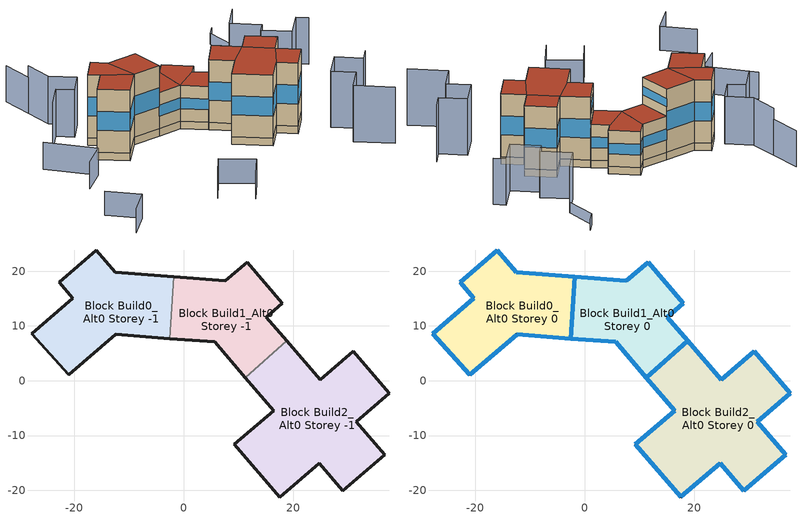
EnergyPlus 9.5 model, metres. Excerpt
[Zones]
Block Build0_Alt0 Storey -1
 floor ground (Project Basement Floor): -1.8,18.96 -2.59,7.71 -12.41,8.45 -21.02,1.08 -27.78,8.62 -20.27,15.09 -22.76,18.01 -16.01,23.87 -12.52,19.79 z-2.5
 wall ground (Project Basement Wall): -1.8,18.96 -12.52,19.79 -16.01,23.87 -22.76,18.01 -20.27,15.09 -27.78,8.62 -21.02,1.08 -12.41,8.45 -2.59,7.71 z-2.5:0
 wall to Block Build1_Alt0 Storey -1 (Project Partition): -2.59,7.71 -1.8,18.96 z-2.5:0
Block Build1_Alt0 Storey -1
 floor ground (Project Basement Floor): 11.59,21.67 17.97,14.14 15.04,11.62 18.76,7.29 11.23,0.56 5.62,7.09 -2.59,7.71 -1.8,18.96 7.58,18.23 z-2.5
 wall ground (Project Basement Wall): -2.59,7.71 5.62,7.09 11.23,0.56 / 18.76,7.29 15.04,11.62 17.97,14.14 11.59,21.67 7.58,18.23 -1.8,18.96 z-2.5:0
 wall to Block Build2_Alt0 Storey -1 (Project Partition): 11.23,0.56 18.76,7.29 z-2.5:0
Block Build2_Alt0 Storey -1
 floor ground (Project Basement Floor): 30.95,5.39 37.52,-2.27 31.47,-7.47 36.67,-13.49 29.03,-20.08 24.69,-15.01 17.53,-21.21 9.23,-11.59 16.4,-5.46 11.23,0.56 18.76,7.29 24.89,0.16 z-2.5
 wall ground (Project Basement Wall): 11.23,0.56 16.4,-5.46 9.23,-11.59 17.53,-21.21 24.69,-15.01 29.03,-20.08 36.67,-13.49 31.47,-7.47 37.52,-2.27 30.95,5.39 24.89,0.16 18.76,7.29 z-2.5:0
Block Build0_Alt0 Storey 0
 floor to Block Build0_Alt0 Storey -1 (Project Heated1rstFloor): -1.8,18.96 -2.59,7.71 -12.41,8.45 -21.02,1.08 -27.78,8.62 -20.27,15.09 -22.76,18.01 -16.01,23.87 -12.52,19.79 z0
 wall outside (Project Wall): -1.8,18.96 -12.52,19.79 -16.01,23.87 -22.76,18.01 -20.27,15.09 -27.78,8.62 -21.02,1.08 -12.41,8.45 -2.59,7.71 z0:21; -2.59,7.71 -1.8,18.96 z12:21
 wall to Block Build1_Alt0 Storey 0 (Project Partition): -2.59,7.71 -1.8,18.96 z0:12
 window (Project External Window): -1.81,18.96 -12.51,19.79 / -12.52,19.79 -16.01,23.87 / -16.01,23.87 -22.76,18.01 / -22.76,18 -20.27,15.1 / -20.27,15.09 -27.77,8.63 / -27.77,8.62 -21.02,1.08 / -21.01,1.08 -12.42,8.44 / -12.41,8.45 -2.6,7.71 z7.35:13.65; -2.59,7.71 -1.8,18.95 z15.15:17.85
 roof outside (Project Flat Roof): -12.41,8.45 -12.52,19.79 -16.01,23.87 -22.76,18.01 -20.27,15.09 z21; -12.41,8.45 -20.27,15.09 -27.78,8.62 -21.02,1.08 z21; -2.59,7.71 -1.8,18.96 -12.52,19.79 -12.41,8.45 z21
Block Build1_Alt0 Storey 0
 floor to Block Build1_Alt0 Storey -1 (Project Heated1rstFloor): 11.59,21.67 17.97,14.14 15.04,11.62 18.76,7.29 11.23,0.56 5.62,7.09 -2.59,7.71 -1.8,18.96 7.58,18.23 z0
 wall outside (Project Wall): -2.59,7.71 5.62,7.09 11.23,0.56 / 18.76,7.29 15.04,11.62 17.97,14.14 11.59,21.67 7.58,18.23 -1.8,18.96 z0:12
 wall to Block Build2_Alt0 Storey 0 (Project Partition): 11.23,0.56 18.76,7.29 z0:12
 window (Project External Window): -2.59,7.71 5.61,7.09 / 5.62,7.09 11.23,0.56 / 18.76,7.29 15.04,11.62 / 15.04,11.62 17.97,14.14 / 17.97,14.14 11.6,21.66 / 11.59,21.66 7.58,18.23 / 7.57,18.23 -1.8,18.96 z4.2:7.8
 roof outside (Project Flat Roof): 18.76,7.29 15.04,11.62 5.62,7.09 11.23,0.56 z12; 15.04,11.62 17.97,14.14 11.59,21.67 7.58,18.23 5.62,7.09 z12; 5.62,7.09 7.58,18.23 -1.8,18.96 -2.59,7.71 z12
Block Build2_Alt0 Storey 0
 floor to Block Build2_Alt0 Storey -1 (Project Heated1rstFloor): 30.95,5.39 37.52,-2.27 31.47,-7.47 36.67,-13.49 29.03,-20.08 24.69,-15.01 17.53,-21.21 9.23,-11.59 16.4,-5.46 11.23,0.56 18.76,7.29 24.89,0.16 z0
 wall outside (Project Wall): 11.23,0.56 16.4,-5.46 9.23,-11.59 17.53,-21.21 24.69,-15.01 29.03,-20.08 36.67,-13.49 31.47,-7.47 37.52,-2.27 30.95,5.39 24.89,0.16 18.76,7.29 z0:21; 18.76,7.29 11.23,0.56 z12:21
 window (Project External Window): 11.23,0.55 16.4,-5.46 / 16.4,-5.47 9.23,-11.58 / 9.23,-11.59 17.53,-21.21 / 17.53,-21.21 24.68,-15.01 / 24.69,-15.01 29.03,-20.08 / 29.03,-20.08 36.66,-13.49 / 36.66,-13.49 31.47,-7.47 / 31.47,-7.46 37.52,-2.27 / 37.52,-2.26 30.95,5.38 / 30.94,5.38 24.89,0.16 / 24.88,0.17 18.77,7.28 z7.35:13.65; 18.76,7.28 11.23,0.56 z15.15:17.85
 roof outside (Project Flat Roof): 36.67,-13.49 31.47,-7.47 24.69,-15.01 29.03,-20.08 z21; 24.89,0.16 18.76,7.29 11.23,0.56 16.4,-5.46 z21; 37.52,-2.27 30.95,5.39 24.89,0.16 31.47,-7.47 z21; 24.69,-15.01 31.47,-7.47 24.89,0.16 16.4,-5.46 9.23,-11.59 17.53,-21.21 z21
shading: -59.14,-41.18 -50.56,-35 / -50.56,-35 -57.35,-25.66 z0:8; -47.45,-8.71 -38.94,-3.47 / -38.94,-3.47 -48,10.97 z0:9; -16.06,-48.62 -8.65,-41.18 / -8.65,-41.18 -16.77,-32.99 / -16.77,-32.99 -24.19,-40.45 z0:8.3; 53.16,-24.26 49,-27.85 / 49,-27.85 43.18,-21.02 / 43.18,-21.02 35.51,-27.62 / 35.51,-27.62 40.52,-33.39 / 40.52,-33.39 33.29,-39.59 / 33.29,-39.59 41.61,-49.26 z0:18.8; 49.47,30.01 41.94,23.44 / 41.94,23.44 48.38,15.92 / 48.38,15.92 45.34,13.32 / 45.34,13.32 51.57,6.04 / 51.57,6.04 59.37,12.72 / 59.37,12.72 61.97,9.68 z0:15.5; 53.53,43.22 50.41,40.59 / 50.41,40.59 49.47,30.01 z0:3.6; -36.53,18.88 -29.03,25.34 / -29.03,25.34 -25.33,21.01 / -25.33,21.01 -18.54,26.82 / -18.54,26.82 -24.31,33.57 / -24.31,33.57 -23.6,43.12 z0:15.8; -23.6,43.12 -22.82,53.59 z0:12
[Building]
None: North Axis=0; Terrain=Suburbs; Loads Convergence Tolerance Value=0.04; Temperature Convergence Tolerance Value=0.4; Solar Distribution=FullExterior; Maximum Number of Warmup Days=25; Minimum Number of Warmup Days=6
[Site:Location]
WeatherData/USA_CA_San.Francisco.Intl.AP.724940_TMY3.epw: Latitude=37.62; Longitude=-122.4; Time Zone=-8; Elevation=2
[SizingPeriod:DesignDay] Day of Month=21; Humidity Condition Type=Wetbulb; Barometric Pressure=100594; Rain Indicator=No; Snow Indicator=No; Daylight Saving Time Indicator=No; Solar Model Indicator=ASHRAEClearSky
Name | Month | Day Type | Maximum DryBulb Temperature | Daily DryBulb Temperature Range | Wetbulb or DewPoint at Maximum DryBulb | Wind Speed | Wind Direction | Sky Clearness
DENVER_STAPLETON Ann Htg 99.6% Condns DB | 12 | WinterDesignDay | -20 | 0 | -20 | 2.3 | 180 | 0
DENVER_STAPLETON Ann Clg .4% Condns DB=>MWB | 7 | SummerDesignDay | 34.1 | 15.2 | 15.8 | 4 | 120 | 1
[SITE:GROUNDTEMPERATURE:BUILDINGSURFACE]
15, 15, 15, 15, 15, 15, 15, 15, 15, 15, 15, 15
[MATERIAL] Solar Absorptance=0.7; Visible Absorptance=0.7
Name | Roughness | Thickness | Conductivity | Density | Specific Heat | Thermal Absorptance
Basement Floor; Heated1rstFloor Inertia | Rough | 0.1 | 0.9 | 2300 | 1000 | 0.9
Heated1rstFloor Insulation | Rough | 0.15 | 0.035 | 150 | 1000 | 0.9
Roof Insulation | Rough | 0.3 | 0.03 | 150 | 1000 | 0.9
Wall Inertia | Rough | 0.2 | 0.9 | 2300 | 1000 | 0.9
Wall Insulation | Rough | 0.2 | 0.03 | 150 | 1000 | 0.9
HeatedZoneIntMass; NonHeatedZoneIntMass | Rough | 0.1 | 0.3 | 600 | 1400 | 0.9
AirWallMaterial | MediumSmooth | 0.01 | 0.6 | 800 | 1000 | 0.95
[WINDOWMATERIAL:SIMPLEGLAZINGSYSTEM]
Window: UFactor=1.9; Solar Heat Gain Coefficient=0.7; Visible Transmittance=0.8
[CONSTRUCTION]
Project Wall: Wall Inertia, Wall Insulation
Project Basement Wall: Wall Inertia
Project Partition: AirWallMaterial
Project Basement Floor: Basement Floor
Project Flat Roof: Roof Insulation
Project External Window: Window
Project Heated1rstFloor: Heated1rstFloor Inertia, Heated1rstFloor Insulation
HeatedZoneIntMassObj: HeatedZoneIntMass
NonHeatedZoneIntMassObj: NonHeatedZoneIntMass
[ZONE] Type=1; Multiplier=1; Ceiling Height=autocalculate; Volume=autocalculate; Floor Area=autocalculate; Part of Total Floor Area=Yes
Block Build0_Alt0 Storey -1; Block Build0_Alt0 Storey 0; Block Build1_Alt0 Storey -1; Block Build1_Alt0 Storey 0; Block Build2_Alt0 Storey -1; Block Build2_Alt0 Storey 0
[INTERNALMASS]
Name | Construction | Zone or ZoneList | Surface Area
Block Build0_Alt0 Storey -1IntMass | NonHeatedZoneIntMassObj | Block Build0_Alt0 Storey -1 | 619
Block Build1_Alt0 Storey -1IntMass | NonHeatedZoneIntMassObj | Block Build1_Alt0 Storey -1 | 530
Block Build2_Alt0 Storey -1IntMass | NonHeatedZoneIntMassObj | Block Build2_Alt0 Storey -1 | 952
Block Build0_Alt0 Storey 0IntMass | HeatedZoneIntMassObj | Block Build0_Alt0 Storey 0 | 4330
Block Build1_Alt0 Storey 0IntMass | HeatedZoneIntMassObj | Block Build1_Alt0 Storey 0 | 2119
Block Build2_Alt0 Storey 0IntMass | HeatedZoneIntMassObj | Block Build2_Alt0 Storey 0 | 6665
[ELECTRICEQUIPMENT] Schedule=LoadSchedule; Design Level Calculation Method=Watts/Area; Fraction Latent=0; Fraction Radiant=0; Fraction Lost=0; EndUse Subcategory=General
Name | Zone or ZoneList | Watts per Zone Floor Area
Block Build0_Alt0 Storey 0Load | Block Build0_Alt0 Storey 0 | 0.07
Block Build1_Alt0 Storey 0Load | Block Build1_Alt0 Storey 0 | 0.04
Block Build2_Alt0 Storey 0Load | Block Build2_Alt0 Storey 0 | 0.07
[ZONEINFILTRATION:DESIGNFLOWRATE] Schedule=AlwaysON; Design Flow Rate Calculation Method=AirChanges/Hour; Air Changes per Hour=1; Constant Term Coefficient=1; Temperature Term Coefficient=0; Velocity Term Coefficient=0; Velocity Squared Term Coefficient=0
Name | Zone or ZoneList
Block Build0_Alt0 Storey -1Leak | Block Build0_Alt0 Storey -1
Block Build1_Alt0 Storey -1Leak | Block Build1_Alt0 Storey -1
Block Build2_Alt0 Storey -1Leak | Block Build2_Alt0 Storey -1
[ZONEINFILTRATION:FLOWCOEFFICIENT] Schedule=AlwaysON; Stack Coefficient=0.107; Pressure Exponent=0.667; Wind Coefficient=0.167; Shelter Factor=0.61
Name | Zone | Flow Coefficient
Block Build0_Alt0 Storey 0Leak | Block Build0_Alt0 Storey 0 | 0.138564
Block Build1_Alt0 Storey 0Leak | Block Build1_Alt0 Storey 0 | 0.0645123
Block Build2_Alt0 Storey 0Leak | Block Build2_Alt0 Storey 0 | 0.195854
[ZONEVENTILATION:DESIGNFLOWRATE] Schedule=AlwaysON; Design Flow Rate Calculation Method=AirChanges/Hour; Air Changes per Hour=4; Ventilation Type=Natural; Fan Pressure Rise=0; Fan Total Efficiency=1; Constant Term Coefficient=1; Temperature Term Coefficient=0; Velocity Term Coefficient=0; Velocity Squared Term Coefficient=0; Minimum Indoor Temperature=26; Maximum Indoor Temperature=100; Delta Temperature=1; Minimum Outdoor Temperature=-100; Maximum Outdoor Temperature=100; Maximum Wind Speed=40
Name | Zone or ZoneList
Block Build0_Alt0 Storey 0FreeCool | Block Build0_Alt0 Storey 0
Block Build1_Alt0 Storey 0FreeCool | Block Build1_Alt0 Storey 0
Block Build2_Alt0 Storey 0FreeCool | Block Build2_Alt0 Storey 0
[HVACTEMPLATE:THERMOSTAT]
ResidZone: Constant Heating Setpoint=21; Constant Cooling Setpoint=50
[HVACTEMPLATE:ZONE:IDEALLOADSAIRSYSTEM] Template Thermostat=ResidZone; Maximum Heating Supply Air Temperature=50; Minimum Cooling Supply Air Temperature=13; Maximum Heating Supply Air Humidity Ratio=0.0156; Minimum Cooling Supply Air Humidity Ratio=0.0077; Heating Limit=NoLimit; Cooling Limit=NoLimit; Dehumidification Control Type=ConstantSensibleHeatRatio; Cooling Sensible Heat Ratio=0.7; Dehumidification Setpoint=60; Humidification Control Type=None; Humidification Setpoint=30; Outdoor Air Method=Flow/Area; Outdoor Air Flow Rate per Person=0.007; Outdoor Air Flow Rate per Zone=0; Demand Controlled Ventilation Type=None; Outdoor Air Economizer Type=NoEconomizer; Heat Recovery Type=Sensible; Sensible Heat Recovery Effectiveness=0.65; Latent Heat Recovery Effectiveness=0
Name | Maximum Sensible Heating Capacity | Outdoor Air Flow Rate per Zone Floor Area
Block Build0_Alt0 Storey 0 | 54128.7 | 0.00245
Block Build1_Alt0 Storey 0 | 26489.2 | 0.0014
Block Build2_Alt0 Storey 0 | 83317 | 0.00245
[ENERGYMANAGEMENTSYSTEM:SENSOR]
Name | OutputVariable or OutputMeter Index Key | OutputVariable or OutputMeter
T0 | Block Build0_Alt0 Storey 0 | Zone Mean Air Temperature
T1 | Block Build1_Alt0 Storey 0 | Zone Mean Air Temperature
T2 | Block Build2_Alt0 Storey 0 | Zone Mean Air Temperature
Pow0 | Block Build0_Alt0 Storey 0 IDEAL LOADS AIR SYSTEM | Zone Ideal Loads Supply Air Total Heating Rate
Pow1 | Block Build1_Alt0 Storey 0 IDEAL LOADS AIR SYSTEM | Zone Ideal Loads Supply Air Total Heating Rate
Pow2 | Block Build2_Alt0 Storey 0 IDEAL LOADS AIR SYSTEM | Zone Ideal Loads Supply Air Total Heating Rate
DHWPow | DHW | Water Use Equipment Heating Rate
[ENERGYMANAGEMENTSYSTEM:PROGRAMCALLINGMANAGER]
Average Building Temperature: EndOfZoneTimestepBeforeZoneReporting; AverageZoneTemps
Compute Total Building Heat Pow: EndOfZoneTimestepBeforeZoneReporting; TotZonePow
Compute Total DHW Heat Pow: EndOfZoneTimestepBeforeZoneReporting; prgmDHWPow
[ENERGYMANAGEMENTSYSTEM:PROGRAM]
AverageZoneTemps: SET SumNumerator = T0*Vol0+T1*Vol1+T2*Vol2; SET SumDenominator  = Vol0+Vol1+Vol2; SET AverageBuildingTemp  = SumNumerator / SumDenominator
TotZonePow: SET TotBuildPow = Pow0+Pow1+Pow2
prgmDHWPow: SET TotDHWPow = DHWPow
[ENERGYMANAGEMENTSYSTEM:GLOBALVARIABLE]
AverageBuildingTemp
TotBuildPow
TotDHWPow
[ENERGYMANAGEMENTSYSTEM:OUTPUTVARIABLE] Type of Data in Variable=Averaged; Update Frequency=ZoneTimeStep
Name | EMS Variable
Mean Heated Zones Air Temperature | AverageBuildingTemp
Total Building Heating Power | TotBuildPow
Total DHW Heating Power | TotDHWPow
[ENERGYMANAGEMENTSYSTEM:INTERNALVARIABLE] Internal Data Type=Zone Air Volume
Name | Internal Data Index Key
Vol0 | Block Build0_Alt0 Storey 0
Vol1 | Block Build1_Alt0 Storey 0
Vol2 | Block Build2_Alt0 Storey 0
[WATERUSE:EQUIPMENT]
DHW: EndUse Subcategory=General; Peak Flow Rate=1.59408e-08; Flow Rate Fraction Schedule=WaterTaps; Target Temperature Schedule=TargetWaterTemp; Hot Water Supply Temperature Schedule=HotWaterTemp; Cold Water Supply Temperature Schedule=ColdWaterTemp
[SCHEDULE:COMPACT]
AlwaysON: Through: 12/31, For: AllDays, Until: 24:00, 1
HotWaterTemp: Through: 12/31, For: AllDays, Until: 24:00, 55
TargetWaterTemp: Through: 12/31, For: AllDays, Until: 24:00, 37
[SCHEDULE:FILE] Column Number=1; Rows to Skip at Top=0; Number of Hours of Data=8760; Column Separator=Comma; Interpolate to Timestep=No
Name | File
LoadSchedule | /Users/alizad/PycharmProjects/mubes-ubem/examples/ForTest/InputFiles/Building0_winter.txt
Watertaps | /Users/alizad/PycharmProjects/mubes-ubem/examples/ForTest/InputFiles/domestic_hot_water_40_apartments.txt
ColdWaterTemp | /Users/alizad/PycharmProjects/mubes-ubem/examples/ForTest/InputFiles/cold_water_temperature_stockholm.txt
